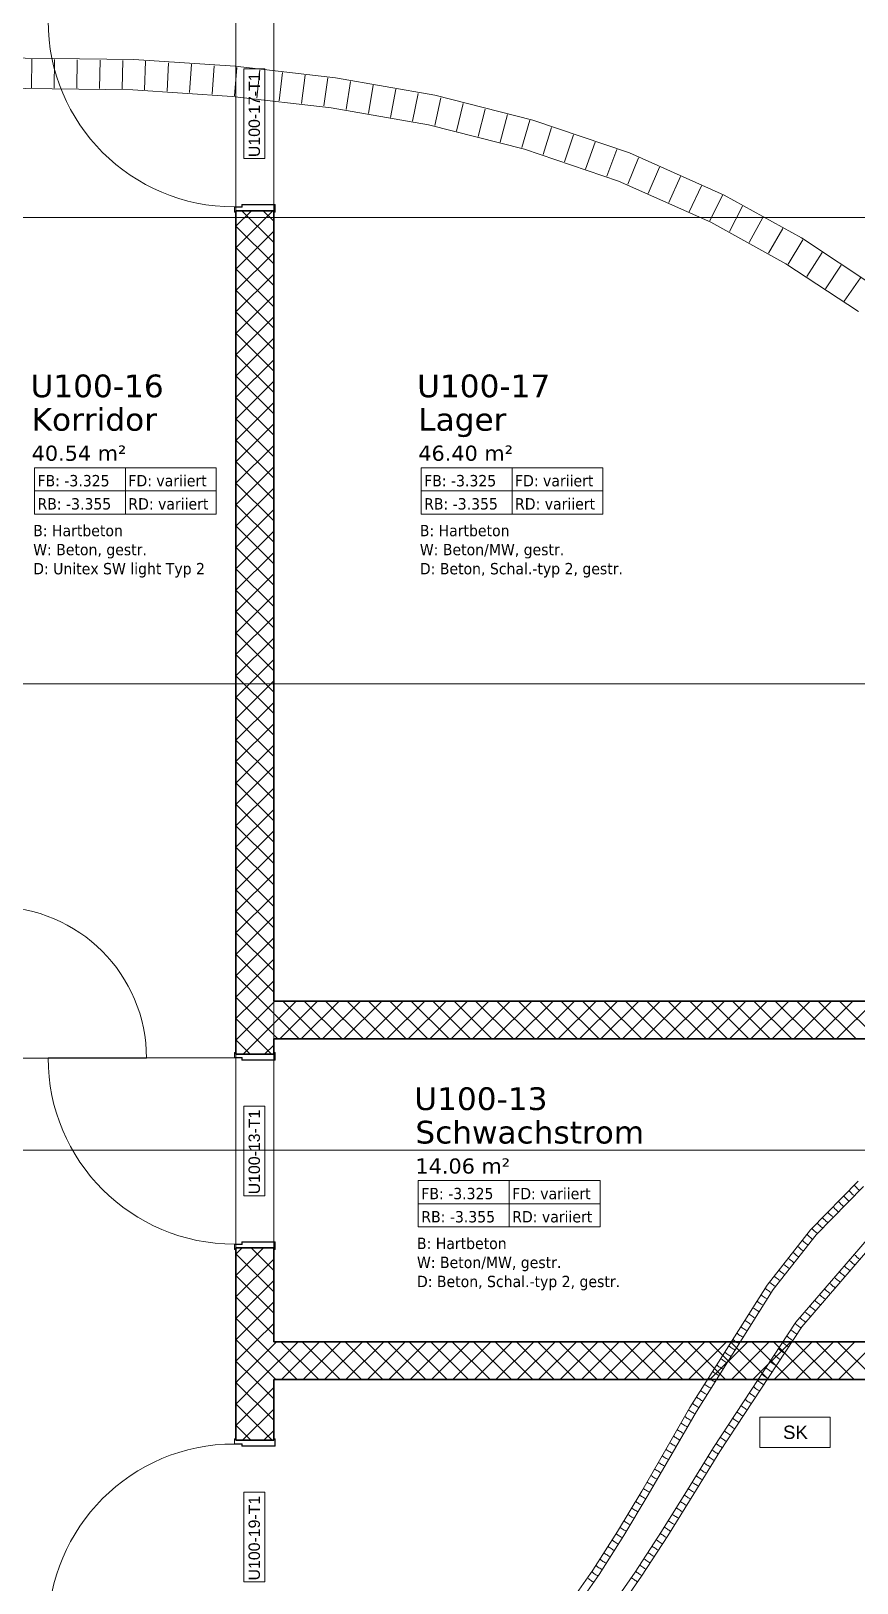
# Model space of a CAD drawing. Extents: x -1907 to 937, y -179 to 966.
# Drawn here: x 78.3 to 187.4, y 413.2 to 618.2 of the extents above; entities that cross this region are included whole.
import ezdxf
from ezdxf.lldxf.tags import DXFTag

# ---------------------------------------------------------------- set-up
doc = ezdxf.new("R2010")
doc.units = 0
doc.layers.get('0').update_dxf_attribs({"lineweight": 13})
for name, color, linetype, lineweight in [('A-AREA-____-IDEN', 7, 'Continuous', 5), ('A-DOOR-____-IDEN', 7, 'Continuous', 5), ('A-DOOR-FRAM-MCUT', 7, 'Continuous', 9), ('A-DOOR-OPNG-OTLN', 7, 'Continuous', 9), ('A-FLOR-____-OTLN', 7, 'Continuous', 9), ('A-WALL-____-MCUT', 7, 'Continuous', 35), ('A-WALL-____-PATT', 7, 'Continuous', 35), ('S-GRID-____-OTLN', 7, 'Continuous', 5)]:
    doc.layers.add(name, color=color, linetype=linetype, lineweight=lineweight)
doc.layers.add('EL01_WAN_Röhre Boden', color=7, linetype='Continuous', lineweight=13, true_color=0xff6666)
doc.layers.add('EL01_WAN_Schlaufkasten', color=1, linetype='Continuous', lineweight=13, true_color=0xff0000)
doc.styles.get("Standard").update_dxf_attribs({"font": 'arial.ttf'})
tags = doc.linetypes.add('_Rasterlinie_', pattern=[0.375, 0.2, -0.05, 0.075, -0.05]).pattern_tags.tags
tags[10:11] = [DXFTag(74, 4), DXFTag(75, 0), DXFTag(340, '0'), DXFTag(46, 1.0), DXFTag(50, 0.0), DXFTag(44, 0.0), DXFTag(45, 0.0)]
tags[8:9] = [DXFTag(74, 4), DXFTag(75, 0), DXFTag(340, '0'), DXFTag(46, 1.0), DXFTag(50, 0.0), DXFTag(44, 0.0), DXFTag(45, 0.0)]
tags[6:7] = [DXFTag(74, 4), DXFTag(75, 0), DXFTag(340, '0'), DXFTag(46, 1.0), DXFTag(50, 0.0), DXFTag(44, 0.0), DXFTag(45, 0.0)]
tags[4:5] = [DXFTag(74, 4), DXFTag(75, 0), DXFTag(340, '0'), DXFTag(46, 1.0), DXFTag(50, 0.0), DXFTag(44, 0.0), DXFTag(45, 0.0)]
tags = doc.linetypes.add('ACAD_ISO03W100', pattern=[30, 12, -18]).pattern_tags.tags
tags[6:7] = [DXFTag(74, 4), DXFTag(75, 0), DXFTag(340, '0'), DXFTag(46, 0.0), DXFTag(50, 0.0), DXFTag(44, 0.0), DXFTag(45, 0.0)]
tags[4:5] = [DXFTag(74, 4), DXFTag(75, 0), DXFTag(340, '0'), DXFTag(46, 0.0), DXFTag(50, 0.0), DXFTag(44, 0.0), DXFTag(45, 0.0)]

# ---------------------------------------------------------------- blocks, each defined once
blk = doc.blocks.new('Referenz-A0UJ2810XE', base_point=(-1920.13, -159.41))
at = {"layer": 'A-AREA-____-IDEN', "color": 0, "linetype": 'Continuous', "ltscale": 0.13}
for p, q in [((78.75, 560.5), (102.75, 560.5)), ((78.75, 554.37), (78.75, 560.5)), ((90.75, 560.5), (90.75, 554.37)), ((102.75, 560.5), (102.75, 554.37)), ((129.82, 560.5), (153.82, 560.5)), ((129.82, 554.37), (129.82, 560.5)), ((141.82, 560.5), (141.82, 554.37)), ((153.82, 560.5), (153.82, 554.37)), ((78.75, 557.44), (102.75, 557.44)), ((129.82, 557.44), (153.82, 557.44)), ((102.75, 554.37), (78.75, 554.37)), ((153.82, 554.37), (129.82, 554.37)), ((129.44, 466.34), (153.44, 466.34)), ((129.44, 460.22), (129.44, 466.34)), ((141.44, 466.34), (141.44, 460.22)), ((153.44, 466.34), (153.44, 460.22)), ((129.44, 463.28), (153.44, 463.28)), ((153.44, 460.22), (129.44, 460.22))]:
    blk.add_line(p, q, dxfattribs=at)
at = {"layer": 'A-DOOR-____-IDEN', "color": 0, "linetype": 'Continuous', "ltscale": 0.13}
for p, q in [((106.4, 601.33), (106.4, 613.17)), ((106.4, 613.17), (109.18, 613.17)), ((109.18, 613.17), (109.18, 601.33)), ((109.18, 601.33), (106.4, 601.33)), ((106.4, 464.33), (106.4, 476.17)), ((106.4, 476.17), (109.18, 476.17)), ((109.18, 476.17), (109.18, 464.33)), ((109.18, 464.33), (106.4, 464.33)), ((106.4, 413.33), (106.4, 425.17)), ((106.4, 425.17), (109.18, 425.17)), ((109.18, 425.17), (109.18, 413.33)), ((109.18, 413.33), (106.4, 413.33))]:
    blk.add_line(p, q, dxfattribs=at)
at = {"layer": 'A-DOOR-FRAM-MCUT', "color": 0, "linetype": 'Continuous', "ltscale": 0.13}
for p, q in [((105.14, 594.95), (105.14, 594.25)), ((106.14, 594.95), (105.14, 594.95)), ((105.18, 594.29), (105.18, 594.91)), ((105.18, 594.91), (106.18, 594.91)), ((110.54, 595.25), (106.14, 595.25)), ((106.14, 595.25), (106.14, 594.95)), ((106.18, 594.91), (106.18, 595.21)), ((106.18, 595.21), (110.5, 595.21)), ((110.5, 595.21), (110.5, 594.29)), ((110.54, 594.25), (110.54, 595.25)), ((105.14, 594.25), (105.34, 594.25)), ((105.34, 594.29), (105.18, 594.29)), ((105.34, 594.25), (105.34, 594.29)), ((110.5, 594.29), (110.34, 594.29)), ((110.34, 594.29), (110.34, 594.25)), ((110.34, 594.25), (110.54, 594.25)), ((105.14, 483.25), (105.14, 482.55)), ((105.34, 483.25), (105.14, 483.25)), ((105.14, 482.55), (106.14, 482.55)), ((105.18, 482.59), (105.18, 483.21)), ((105.18, 483.21), (105.34, 483.21)), ((106.18, 482.59), (105.18, 482.59)), ((105.34, 483.21), (105.34, 483.25)), ((106.14, 482.55), (106.14, 482.25)), ((106.14, 482.25), (110.54, 482.25)), ((106.18, 482.29), (106.18, 482.59)), ((110.5, 482.29), (106.18, 482.29)), ((110.54, 483.25), (110.34, 483.25)), ((110.34, 483.25), (110.34, 483.21)), ((110.34, 483.21), (110.5, 483.21)), ((110.5, 483.21), (110.5, 482.29)), ((110.54, 482.25), (110.54, 483.25)), ((105.14, 457.95), (105.14, 457.25)), ((106.14, 457.95), (105.14, 457.95)), ((105.14, 457.25), (105.34, 457.25)), ((105.18, 457.29), (105.18, 457.91)), ((105.18, 457.91), (106.18, 457.91)), ((105.34, 457.29), (105.18, 457.29)), ((105.34, 457.25), (105.34, 457.29)), ((110.54, 458.25), (106.14, 458.25)), ((106.14, 458.25), (106.14, 457.95)), ((106.18, 457.91), (106.18, 458.21)), ((106.18, 458.21), (110.5, 458.21)), ((110.5, 457.29), (110.34, 457.29)), ((110.34, 457.29), (110.34, 457.25)), ((110.34, 457.25), (110.54, 457.25)), ((110.5, 458.21), (110.5, 457.29)), ((110.54, 457.25), (110.54, 458.25)), ((105.14, 432.25), (105.34, 432.25)), ((105.14, 431.55), (105.14, 432.25)), ((106.14, 431.55), (105.14, 431.55)), ((105.18, 432.21), (105.18, 431.59)), ((105.34, 432.21), (105.18, 432.21)), ((105.18, 431.59), (106.18, 431.59)), ((105.34, 432.25), (105.34, 432.21)), ((106.14, 431.25), (106.14, 431.55)), ((110.54, 431.25), (106.14, 431.25)), ((106.18, 431.59), (106.18, 431.29)), ((106.18, 431.29), (110.5, 431.29)), ((110.34, 432.25), (110.54, 432.25)), ((110.34, 432.21), (110.34, 432.25)), ((110.5, 432.21), (110.34, 432.21)), ((110.5, 431.29), (110.5, 432.21)), ((110.54, 432.25), (110.54, 431.25))]:
    blk.add_line(p, q, dxfattribs=at)
at = {"layer": 'A-DOOR-OPNG-OTLN', "color": 0, "linetype": 'Continuous', "ltscale": 0.13}
for p, q in [((73.54, 482.5), (93.54, 482.5)), ((105.14, 482.55), (80.54, 482.55))]:
    blk.add_line(p, q, dxfattribs=at)
for centre, major_axis in [((105.14, 619.55), (-24.6, 0)), ((73.54, 482.5), (20, 0)), ((105.14, 482.55), (-24.6, 0)), ((105.14, 406.95), (0, 24.6))]:
    blk.add_ellipse(centre, major_axis=major_axis, ratio=1, start_param=0, end_param=1.570796, dxfattribs=at)
at = {"layer": 'A-FLOR-____-OTLN', "color": 0, "linetype": 'Continuous', "ltscale": 0.13}
for p, q in [((105.34, 594.95), (105.34, 619.55)), ((110.34, 619.25), (110.34, 595.25)), ((105.34, 594.45), (105.34, 594.91)), ((110.34, 595.21), (110.34, 594.45)), ((105.34, 482.59), (105.34, 483.05)), ((105.34, 457.95), (105.34, 482.55)), ((110.34, 483.05), (110.34, 482.29)), ((110.34, 482.25), (110.34, 458.25)), ((105.34, 457.45), (105.34, 457.91)), ((110.34, 458.21), (110.34, 457.45))]:
    blk.add_line(p, q, dxfattribs=at)
at = {"layer": 'A-WALL-____-MCUT', "color": 0, "linetype": 'Continuous', "ltscale": 0.35}
for p, q in [((110.34, 594.45), (105.34, 594.45)), ((105.34, 594.45), (105.34, 483.05)), ((110.34, 490.05), (110.34, 594.45)), ((250.94, 490.05), (110.34, 490.05)), ((110.34, 485.05), (250.94, 485.05)), ((110.34, 483.05), (110.34, 485.05)), ((105.34, 483.05), (110.34, 483.05)), ((110.34, 457.45), (105.34, 457.45)), ((105.34, 457.45), (105.34, 432.05)), ((110.34, 445.05), (110.34, 457.45)), ((250.94, 445.05), (110.34, 445.05)), ((110.34, 440.05), (250.94, 440.05)), ((110.34, 432.05), (110.34, 440.05)), ((105.34, 432.05), (110.34, 432.05))]:
    blk.add_line(p, q, dxfattribs=at)
at = {"layer": 'A-WALL-____-MCUT', "color": 0, "linetype": 'Continuous', "lineweight": 9, "ltscale": 0.13}
blk.add_line((110.34, 490.05), (110.34, 485.05), dxfattribs=at)
at = {"layer": 'A-WALL-____-PATT', "color": 0, "linetype": 'Continuous', "lineweight": 9, "ltscale": 0.13}
for p, q in [((105.34, 592.39), (107.4, 594.45)), ((105.34, 589.56), (110.23, 594.45)), ((110.34, 590.24), (106.13, 594.45)), ((110.34, 593.07), (108.96, 594.45)), ((110.34, 587.42), (105.34, 592.42)), ((105.34, 586.73), (110.34, 591.73)), ((110.34, 584.59), (105.34, 589.59)), ((105.34, 583.9), (110.34, 588.9)), ((110.34, 581.76), (105.34, 586.76)), ((105.34, 581.08), (110.34, 586.08)), ((110.34, 578.93), (105.34, 583.93)), ((105.34, 578.25), (110.34, 583.25)), ((110.34, 576.1), (105.34, 581.1)), ((105.34, 575.42), (110.34, 580.42)), ((110.34, 573.27), (105.34, 578.27)), ((105.34, 572.59), (110.34, 577.59)), ((110.34, 570.44), (105.34, 575.44)), ((105.34, 569.76), (110.34, 574.76)), ((110.34, 567.62), (105.34, 572.62)), ((105.34, 566.93), (110.34, 571.93)), ((110.34, 564.79), (105.34, 569.79)), ((105.34, 564.1), (110.34, 569.1)), ((110.34, 561.96), (105.34, 566.96)), ((105.34, 561.28), (110.34, 566.28)), ((110.34, 559.13), (105.34, 564.13)), ((105.34, 558.45), (110.34, 563.45)), ((110.34, 556.3), (105.34, 561.3)), ((105.34, 555.62), (110.34, 560.62)), ((110.34, 553.47), (105.34, 558.47)), ((105.34, 552.79), (110.34, 557.79)), ((110.34, 550.65), (105.34, 555.65)), ((105.34, 549.96), (110.34, 554.96)), ((110.34, 547.82), (105.34, 552.82)), ((105.34, 547.13), (110.34, 552.13)), ((110.34, 544.99), (105.34, 549.99)), ((105.34, 544.31), (110.34, 549.31)), ((110.34, 542.16), (105.34, 547.16)), ((105.34, 541.48), (110.34, 546.48)), ((110.34, 539.33), (105.34, 544.33)), ((105.34, 538.65), (110.34, 543.65)), ((110.34, 536.5), (105.34, 541.5)), ((105.34, 535.82), (110.34, 540.82)), ((110.34, 533.68), (105.34, 538.68)), ((105.34, 532.99), (110.34, 537.99)), ((110.34, 530.85), (105.34, 535.85)), ((105.34, 530.16), (110.34, 535.16)), ((110.34, 528.02), (105.34, 533.02)), ((105.34, 527.34), (110.34, 532.34)), ((110.34, 525.19), (105.34, 530.19)), ((105.34, 524.51), (110.34, 529.51)), ((110.34, 522.36), (105.34, 527.36)), ((105.34, 521.68), (110.34, 526.68)), ((110.34, 519.53), (105.34, 524.53)), ((105.34, 518.85), (110.34, 523.85)), ((110.34, 516.7), (105.34, 521.7)), ((105.34, 516.02), (110.34, 521.02)), ((110.34, 513.88), (105.34, 518.88)), ((105.34, 513.19), (110.34, 518.19)), ((110.34, 511.05), (105.34, 516.05)), ((105.34, 510.36), (110.34, 515.36)), ((110.34, 508.22), (105.34, 513.22)), ((105.34, 507.54), (110.34, 512.54)), ((110.34, 505.39), (105.34, 510.39)), ((105.34, 504.71), (110.34, 509.71)), ((110.34, 502.56), (105.34, 507.56)), ((105.34, 501.88), (110.34, 506.88)), ((110.34, 499.73), (105.34, 504.73)), ((105.34, 499.05), (110.34, 504.05)), ((110.34, 496.91), (105.34, 501.91)), ((105.34, 496.22), (110.34, 501.22)), ((110.34, 494.08), (105.34, 499.08)), ((105.34, 493.39), (110.34, 498.39)), ((110.34, 491.25), (105.34, 496.25)), ((105.34, 490.57), (110.34, 495.57)), ((108.71, 490.05), (105.34, 493.42)), ((107.65, 490.05), (110.34, 492.74)), ((105.88, 490.05), (105.34, 490.59)), ((105.34, 487.74), (107.65, 490.05)), ((105.34, 484.91), (110.34, 489.91)), ((110.34, 485.59), (105.88, 490.05)), ((110.34, 488.42), (108.71, 490.05)), ((110.34, 489.91), (110.48, 490.05)), ((110.34, 487.08), (113.31, 490.05)), ((111.14, 485.05), (116.14, 490.05)), ((116.54, 485.05), (111.54, 490.05)), ((113.97, 485.05), (118.97, 490.05)), ((119.37, 485.05), (114.37, 490.05)), ((116.79, 485.05), (121.79, 490.05)), ((122.19, 485.05), (117.19, 490.05)), ((119.62, 485.05), (124.62, 490.05)), ((125.02, 485.05), (120.02, 490.05)), ((122.45, 485.05), (127.45, 490.05)), ((127.85, 485.05), (122.85, 490.05)), ((125.28, 485.05), (130.28, 490.05)), ((130.68, 485.05), (125.68, 490.05)), ((128.11, 485.05), (133.11, 490.05)), ((133.51, 485.05), (128.51, 490.05)), ((130.94, 485.05), (135.94, 490.05)), ((136.34, 485.05), (131.34, 490.05)), ((133.76, 485.05), (138.76, 490.05)), ((139.16, 485.05), (134.16, 490.05)), ((136.59, 485.05), (141.59, 490.05)), ((141.99, 485.05), (136.99, 490.05)), ((139.42, 485.05), (144.42, 490.05)), ((144.82, 485.05), (139.82, 490.05)), ((142.25, 485.05), (147.25, 490.05)), ((147.65, 485.05), (142.65, 490.05)), ((145.08, 485.05), (150.08, 490.05)), ((150.48, 485.05), (145.48, 490.05)), ((147.91, 485.05), (152.91, 490.05)), ((153.31, 485.05), (148.31, 490.05)), ((150.73, 485.05), (155.73, 490.05)), ((156.14, 485.05), (151.14, 490.05)), ((153.56, 485.05), (158.56, 490.05)), ((158.96, 485.05), (153.96, 490.05)), ((156.39, 485.05), (161.39, 490.05)), ((161.79, 485.05), (156.79, 490.05)), ((159.22, 485.05), (164.22, 490.05)), ((164.62, 485.05), (159.62, 490.05)), ((162.05, 485.05), (167.05, 490.05)), ((167.45, 485.05), (162.45, 490.05)), ((164.88, 485.05), (169.88, 490.05)), ((170.28, 485.05), (165.28, 490.05)), ((167.71, 485.05), (172.71, 490.05)), ((173.11, 485.05), (168.11, 490.05)), ((170.53, 485.05), (175.53, 490.05)), ((175.93, 485.05), (170.93, 490.05)), ((173.36, 485.05), (178.36, 490.05)), ((178.76, 485.05), (173.76, 490.05)), ((176.19, 485.05), (181.19, 490.05)), ((181.59, 485.05), (176.59, 490.05)), ((179.02, 485.05), (184.02, 490.05)), ((184.42, 485.05), (179.42, 490.05)), ((181.85, 485.05), (186.85, 490.05)), ((187.25, 485.05), (182.25, 490.05)), ((184.68, 485.05), (189.68, 490.05)), ((190.08, 485.05), (185.08, 490.05)), ((113.71, 485.05), (110.34, 488.42)), ((110.05, 483.05), (105.34, 487.76)), ((106.31, 483.05), (110.34, 487.08)), ((107.22, 483.05), (105.34, 484.94)), ((109.14, 483.05), (110.34, 484.25)), ((110.88, 485.05), (110.34, 485.59)), ((105.34, 456.62), (106.16, 457.45)), ((105.34, 453.8), (108.99, 457.45)), ((110.34, 454.48), (107.37, 457.45)), ((110.34, 457.31), (110.2, 457.45)), ((110.34, 451.65), (105.34, 456.65)), ((105.34, 450.97), (110.34, 455.97)), ((110.34, 448.82), (105.34, 453.82)), ((105.34, 448.14), (110.34, 453.14)), ((110.34, 445.99), (105.34, 450.99)), ((105.34, 445.31), (110.34, 450.31)), ((108.45, 445.05), (105.34, 448.17)), ((107.91, 445.05), (110.34, 447.48)), ((105.63, 445.05), (105.34, 445.34)), ((105.34, 442.48), (107.91, 445.05)), ((110.63, 440.05), (105.63, 445.05)), ((105.73, 440.05), (110.73, 445.05)), ((113.45, 440.05), (108.45, 445.05)), ((108.56, 440.05), (113.56, 445.05)), ((116.28, 440.05), (111.28, 445.05)), ((111.39, 440.05), (116.39, 445.05)), ((119.11, 440.05), (114.11, 445.05)), ((114.22, 440.05), (119.22, 445.05)), ((121.94, 440.05), (116.94, 445.05)), ((117.05, 440.05), (122.05, 445.05)), ((124.77, 440.05), (119.77, 445.05)), ((119.88, 440.05), (124.88, 445.05)), ((127.6, 440.05), (122.6, 445.05)), ((122.71, 440.05), (127.71, 445.05)), ((130.42, 440.05), (125.42, 445.05)), ((125.53, 440.05), (130.53, 445.05)), ((133.25, 440.05), (128.25, 445.05)), ((128.36, 440.05), (133.36, 445.05)), ((136.08, 440.05), (131.08, 445.05)), ((131.19, 440.05), (136.19, 445.05)), ((138.91, 440.05), (133.91, 445.05)), ((134.02, 440.05), (139.02, 445.05)), ((141.74, 440.05), (136.74, 445.05)), ((136.85, 440.05), (141.85, 445.05)), ((144.57, 440.05), (139.57, 445.05)), ((139.68, 440.05), (144.68, 445.05)), ((147.4, 440.05), (142.4, 445.05)), ((142.5, 440.05), (147.5, 445.05)), ((150.22, 440.05), (145.22, 445.05)), ((145.33, 440.05), (150.33, 445.05)), ((153.05, 440.05), (148.05, 445.05)), ((148.16, 440.05), (153.16, 445.05)), ((155.88, 440.05), (150.88, 445.05)), ((150.99, 440.05), (155.99, 445.05)), ((158.71, 440.05), (153.71, 445.05)), ((153.82, 440.05), (158.82, 445.05)), ((161.54, 440.05), (156.54, 445.05)), ((156.65, 440.05), (161.65, 445.05)), ((164.37, 440.05), (159.37, 445.05)), ((159.47, 440.05), (164.47, 445.05)), ((167.19, 440.05), (162.19, 445.05)), ((162.3, 440.05), (167.3, 445.05)), ((170.02, 440.05), (165.02, 445.05)), ((165.13, 440.05), (170.13, 445.05)), ((172.85, 440.05), (167.85, 445.05)), ((167.96, 440.05), (172.96, 445.05)), ((175.68, 440.05), (170.68, 445.05)), ((170.79, 440.05), (175.79, 445.05)), ((178.51, 440.05), (173.51, 445.05)), ((173.62, 440.05), (178.62, 445.05)), ((181.34, 440.05), (176.34, 445.05)), ((176.45, 440.05), (181.45, 445.05)), ((184.16, 440.05), (179.16, 445.05)), ((179.27, 440.05), (184.27, 445.05)), ((186.99, 440.05), (181.99, 445.05)), ((182.1, 440.05), (187.1, 445.05)), ((189.82, 440.05), (184.82, 445.05)), ((184.93, 440.05), (189.93, 445.05)), ((107.8, 440.05), (105.34, 442.51)), ((105.34, 439.65), (105.73, 440.05)), ((105.34, 436.83), (108.56, 440.05)), ((110.34, 434.68), (105.34, 439.68)), ((105.34, 434), (110.34, 439)), ((110.34, 437.51), (107.8, 440.05)), ((110.14, 432.05), (105.34, 436.85)), ((106.22, 432.05), (110.34, 436.17)), ((107.31, 432.05), (105.34, 434.02)), ((109.05, 432.05), (110.34, 433.34))]:
    blk.add_line(p, q, dxfattribs=at)
at = {"layer": 'S-GRID-____-OTLN', "color": 0, "linetype": '_Rasterlinie_', "ltscale": 0.13}
for p, q in [((-928.26, 593.55), (316.93, 593.55)), ((-944.26, 531.95), (300.93, 531.95)), ((-944.26, 470.35), (300.93, 470.35))]:
    blk.add_line(p, q, dxfattribs=at)
at = {"layer": 'A-AREA-____-IDEN', "color": 0, "linetype": 'Continuous', "ltscale": 0.13, "attachment_point": 1}
for s, insert, char_height in [('{\\fVerdana;U100-16}', (78.22, 572.81), 3), ('{\\fVerdana;U100-17}', (129.28, 572.81), 3), ('{\\fVerdana;Korridor}', (78.36, 568.39), 3), ('{\\fVerdana;Lager}', (129.43, 568.39), 3), ('{\\fVerdana;40.54 m²}', (78.37, 563.42), 2), ('{\\fVerdana;46.40 m²}', (129.44, 563.42), 2), ('{\\W0.9;\\fVerdana;FB: -3.325}', (79.14, 559.54), 1.5), ('{\\W0.9;\\fVerdana;FD: variiert}', (91.14, 559.54), 1.5), ('{\\W0.9;\\fVerdana;FB: -3.325}', (130.21, 559.54), 1.5), ('{\\W0.9;\\fVerdana;FD: variiert}', (142.21, 559.54), 1.5), ('{\\W0.9;\\fVerdana;RB: -3.355}', (79.14, 556.48), 1.5), ('{\\W0.9;\\fVerdana;RD: variiert}', (91.14, 556.48), 1.5), ('{\\W0.9;\\fVerdana;RB: -3.355}', (130.21, 556.48), 1.5), ('{\\W0.9;\\fVerdana;RD: variiert}', (142.21, 556.48), 1.5), ('{\\W0.9;\\fVerdana;B: Hartbeton}', (78.57, 552.95), 1.5), ('{\\W0.9;\\fVerdana;B: Hartbeton}', (129.64, 552.95), 1.5), ('{\\W0.9;\\fVerdana;W: Beton, gestr.}', (78.57, 550.44), 1.5), ('{\\W0.9;\\fVerdana;W: Beton/MW, gestr.}', (129.64, 550.44), 1.5), ('{\\W0.9;\\fVerdana;D: Unitex SW light Typ 2}', (78.57, 547.92), 1.5), ('{\\W0.9;\\fVerdana;D: Beton, Schal.-typ 2, gestr.}', (129.64, 547.92), 1.5), ('{\\fVerdana;U100-13}', (128.91, 478.66), 3), ('{\\fVerdana;Schwachstrom}', (129.05, 474.24), 3), ('{\\fVerdana;14.06 m²}', (129.06, 469.27), 2), ('{\\W0.9;\\fVerdana;FB: -3.325}', (129.84, 465.38), 1.5), ('{\\W0.9;\\fVerdana;FD: variiert}', (141.84, 465.38), 1.5), ('{\\W0.9;\\fVerdana;RB: -3.355}', (129.84, 462.32), 1.5), ('{\\W0.9;\\fVerdana;RD: variiert}', (141.84, 462.32), 1.5), ('{\\W0.9;\\fVerdana;B: Hartbeton}', (129.26, 458.8), 1.5), ('{\\W0.9;\\fVerdana;W: Beton/MW, gestr.}', (129.26, 456.29), 1.5), ('{\\W0.9;\\fVerdana;D: Beton, Schal.-typ 2, gestr.}', (129.26, 453.77), 1.5)]:
    blk.add_mtext(s, dxfattribs=dict(at, insert=insert, char_height=char_height))
at = {"layer": 'A-DOOR-____-IDEN', "color": 0, "linetype": 'Continuous', "ltscale": 0.13, "char_height": 1.5, "attachment_point": 1, "rotation": 90}
for s, insert in [('{\\fArial;U100-17-T1}', (107.02, 601.53)), ('{\\fArial;U100-13-T1}', (107.02, 464.53)), ('{\\fArial;U100-19-T1}', (107.02, 413.53))]:
    blk.add_mtext(s, dxfattribs=dict(at, insert=insert))
blk = doc.blocks.new('Flexrohr-A0UJ2850XE', base_point=(11.69, 487.78))
at = {"color": 0, "linetype": 'ByBlock', "lineweight": -2, "ltscale": 0.13}
for p, q in [((91.85, 614.4), (65.04, 614.73)), ((78.39, 614.45), (78.34, 610.69)), ((81.39, 614.41), (81.33, 610.65)), ((84.4, 614.37), (84.32, 610.62)), ((87.41, 614.34), (87.32, 610.58)), ((90.41, 614.3), (90.31, 610.54)), ((105.23, 613.53), (91.85, 614.4)), ((93.42, 614.18), (93.29, 610.42)), ((96.44, 613.99), (96.25, 610.23)), ((99.46, 613.79), (99.22, 610.04)), ((102.48, 613.59), (102.19, 609.85)), ((105.49, 613.38), (105.15, 609.64)), ((118.49, 612.01), (105.23, 613.53)), ((108.5, 613.04), (108.11, 609.3)), ((111.5, 612.69), (111.07, 608.96)), ((114.5, 612.35), (114.02, 608.62)), ((117.51, 612), (116.98, 608.28)), ((131.62, 609.69), (118.49, 612.01)), ((120.49, 611.53), (119.91, 607.82)), ((123.48, 611.01), (122.84, 607.3)), ((91.73, 610.41), (65.06, 610.73)), ((104.87, 609.55), (91.73, 610.41)), ((117.91, 608.05), (104.87, 609.55)), ((126.46, 610.48), (125.77, 606.78)), ((129.44, 609.95), (128.69, 606.27)), ((132.41, 609.36), (131.6, 605.69)), ((144.58, 606.42), (131.62, 609.69)), ((130.78, 605.78), (117.91, 608.05)), ((135.35, 608.62), (134.48, 604.97)), ((138.29, 607.88), (137.36, 604.24)), ((141.23, 607.14), (140.23, 603.52)), ((143.45, 602.59), (130.78, 605.78)), ((144.17, 606.4), (143.11, 602.79)), ((157.35, 602.07), (144.58, 606.42)), ((147.05, 605.45), (145.93, 601.87)), ((149.93, 604.47), (148.73, 600.91)), ((152.8, 603.5), (151.54, 599.95)), ((155.89, 598.35), (143.45, 602.59)), ((155.68, 602.51), (154.34, 599)), ((158.51, 601.42), (157.1, 597.94)), ((169.85, 596.51), (157.35, 602.07)), ((161.28, 600.19), (159.81, 596.73)), ((164.05, 598.96), (162.52, 595.52)), ((168.08, 592.92), (155.89, 598.35)), ((166.83, 597.72), (165.23, 594.32)), ((180.03, 590.86), (169.85, 596.51)), ((169.6, 596.49), (167.94, 593.11)), ((172.27, 595.03), (170.53, 591.69)), ((177.96, 587.44), (168.08, 592.92)), ((174.93, 593.56), (173.12, 590.26)), ((177.59, 592.08), (175.71, 588.83)), ((180.24, 590.59), (178.28, 587.37)), ((189.89, 584.37), (180.03, 590.86)), ((182.77, 588.92), (180.76, 585.74)), ((187.56, 581.12), (177.96, 587.44)), ((185.31, 587.25), (183.23, 584.11)), ((187.84, 585.57), (185.7, 582.48))]:
    blk.add_line(p, q, dxfattribs=at)
blk = doc.blocks.new('Schlaufkasten Decke (multi)-A0UJ287SXE', base_point=(174.55, 431.1))
at = {"color": 0, "linetype": 'ByBlock', "lineweight": -2, "ltscale": 0.13}
for p, q in [((174.55, 435.1), (183.83, 435.1)), ((174.55, 431.1), (174.55, 435.1)), ((183.83, 435.1), (183.83, 431.1)), ((183.83, 431.1), (174.55, 431.1))]:
    blk.add_line(p, q, dxfattribs=at)
at = {"color": 0, "linetype": 'ByBlock', "lineweight": -2, "ltscale": 0.13, "insert": (177.61, 433.98), "char_height": 1.76, "attachment_point": 1}
blk.add_mtext('{\\fArial;SK}', dxfattribs=at)
blk = doc.blocks.new('Flexrohr-A0UJ288QXE', base_point=(118.9, 390.63))
at = {"color": 0, "linetype": 'ByBlock', "lineweight": -2, "ltscale": 0.13}
for p, q in [((181.22, 459.84), (187.53, 466.26)), ((181.97, 459.18), (188.22, 465.54)), ((175.5, 452.51), (181.22, 459.84)), ((176.32, 451.95), (181.97, 459.18)), ((165.32, 436.37), (175.5, 452.51)), ((166.17, 435.84), (176.32, 451.95)), ((162.12, 430.81), (165.32, 436.37)), ((162.98, 430.31), (166.17, 435.84)), ((158.94, 425.33), (162.12, 430.81)), ((159.8, 424.82), (162.98, 430.31)), ((155.75, 419.99), (158.94, 425.33)), ((156.6, 419.46), (159.8, 424.82)), ((152.49, 414.87), (155.75, 419.99)), ((153.32, 414.32), (156.6, 419.46)), ((149.12, 410.06), (152.49, 414.87)), ((149.92, 409.46), (153.32, 414.32))]:
    blk.add_line(p, q, dxfattribs=at)
for centre, major_axis, ratio in [((187.38, 465.4), (-0.35, 0.357), 0.067389), ((185.29, 463.26), (-0.36, 0.347), 0.068184), ((185.98, 463.98), (-0.356, 0.351), 0.067924), ((186.68, 464.69), (-0.353, 0.354), 0.067659), ((183.19, 461.13), (-0.369, 0.337), 0.068926), ((183.89, 461.84), (-0.366, 0.341), 0.068685), ((184.59, 462.55), (-0.363, 0.344), 0.068437), ((181.15, 458.94), (-0.379, 0.326), 0.069634), ((181.79, 459.71), (-0.375, 0.33), 0.069392), ((182.49, 460.42), (-0.372, 0.334), 0.069162), ((179.92, 457.37), (-0.388, 0.315), 0.070098), ((180.54, 458.15), (-0.384, 0.321), 0.069872), ((178.08, 455.01), (-0.4, 0.3), 0.070703), ((178.7, 455.8), (-0.396, 0.305), 0.070514), ((179.31, 456.58), (-0.392, 0.31), 0.070312), ((176.85, 453.44), (-0.408, 0.289), 0.071042), ((177.47, 454.22), (-0.404, 0.294), 0.070879), ((175.13, 450.99), (-0.415, 0.279), 0.071269), ((175.66, 451.84), (-0.414, 0.28), 0.071269), ((176.24, 452.65), (-0.412, 0.283), 0.071193), ((174.07, 449.31), (-0.416, 0.277), 0.071268), ((174.6, 450.15), (-0.416, 0.278), 0.071269), ((172.47, 446.77), (-0.418, 0.274), 0.071265), ((173.01, 447.62), (-0.417, 0.275), 0.071266), ((173.54, 448.46), (-0.417, 0.276), 0.071267), ((171.41, 445.09), (-0.419, 0.272), 0.07126), ((171.94, 445.93), (-0.419, 0.273), 0.071263), ((169.81, 442.56), (-0.421, 0.27), 0.071252), ((170.35, 443.4), (-0.42, 0.271), 0.071255), ((170.88, 444.24), (-0.42, 0.272), 0.071258), ((168.75, 440.87), (-0.422, 0.268), 0.071244), ((169.28, 441.71), (-0.422, 0.269), 0.071248), ((167.69, 439.18), (-0.423, 0.266), 0.071235), ((168.22, 440.02), (-0.423, 0.267), 0.071239), ((166.09, 436.65), (-0.425, 0.263), 0.071219), ((166.62, 437.49), (-0.425, 0.264), 0.071224), ((167.15, 438.34), (-0.424, 0.265), 0.07123), ((165.07, 434.93), (-0.427, 0.26), 0.070957), ((165.57, 435.8), (-0.426, 0.262), 0.071148), ((163.58, 432.34), (-0.431, 0.254), 0.070375), ((164.07, 433.21), (-0.429, 0.256), 0.07057), ((164.57, 434.07), (-0.428, 0.258), 0.070764), ((162.58, 430.61), (-0.433, 0.25), 0.069981), ((163.08, 431.48), (-0.432, 0.252), 0.070179), ((161.58, 428.89), (-0.432, 0.251), 0.069596), ((162.08, 429.75), (-0.433, 0.251), 0.069788), ((160.08, 426.3), (-0.431, 0.253), 0.06902), ((160.58, 427.16), (-0.432, 0.252), 0.069212), ((161.08, 428.02), (-0.432, 0.252), 0.069404), ((159.07, 424.58), (-0.43, 0.254), 0.068596), ((159.58, 425.43), (-0.431, 0.253), 0.068828), ((158.05, 422.86), (-0.429, 0.257), 0.068076), ((158.56, 423.72), (-0.43, 0.256), 0.068337), ((156.51, 420.29), (-0.426, 0.262), 0.067291), ((157.02, 421.15), (-0.427, 0.26), 0.067554), ((157.54, 422.01), (-0.428, 0.259), 0.067815), ((155.46, 418.6), (-0.423, 0.266), 0.06665), ((155.99, 419.44), (-0.425, 0.263), 0.066999), ((153.85, 416.08), (-0.419, 0.273), 0.065587), ((154.38, 416.92), (-0.42, 0.271), 0.065944), ((154.92, 417.76), (-0.422, 0.268), 0.066298), ((152.77, 414.4), (-0.415, 0.278), 0.064841), ((153.31, 415.24), (-0.417, 0.276), 0.065229), ((152.2, 413.58), (-0.413, 0.282), 0.064364)]:
    blk.add_ellipse(centre, major_axis=major_axis, ratio=ratio, start_param=0.348166, end_param=2.793427, dxfattribs=at)
blk = doc.blocks.new('Flexrohr-A0UJ28KWXE', base_point=(118.9, 385.63))
at = {"color": 0, "linetype": 'ByBlock', "lineweight": -2, "ltscale": 0.13}
for p, q in [((179.32, 447.63), (191.81, 462.18)), ((180.11, 447.03), (192.55, 461.51)), ((168.44, 431.09), (179.32, 447.63)), ((169.28, 430.54), (180.11, 447.03)), ((164.99, 425.49), (168.44, 431.09)), ((165.83, 424.96), (169.28, 430.54)), ((161.55, 419.98), (164.99, 425.49)), ((162.39, 419.44), (165.83, 424.96)), ((158.08, 414.64), (161.55, 419.98)), ((158.91, 414.09), (162.39, 419.44)), ((154.54, 409.55), (158.08, 414.64)), ((155.35, 408.96), (158.91, 414.09))]:
    blk.add_line(p, q, dxfattribs=at)
for centre, major_axis, ratio in [((186.75, 455.52), (-0.384, 0.321), 0.068031), ((187.4, 456.27), (-0.382, 0.322), 0.067946), ((184.8, 453.25), (-0.388, 0.315), 0.068278), ((185.45, 454), (-0.387, 0.317), 0.068197), ((186.1, 454.76), (-0.385, 0.319), 0.068115), ((182.85, 450.98), (-0.393, 0.309), 0.06851), ((183.5, 451.73), (-0.391, 0.311), 0.068434), ((184.15, 452.49), (-0.39, 0.313), 0.068357), ((180.9, 448.71), (-0.397, 0.304), 0.068729), ((181.55, 449.46), (-0.396, 0.306), 0.068657), ((182.2, 450.22), (-0.394, 0.308), 0.068585), ((179.61, 447.18), (-0.4, 0.3), 0.068859), ((180.25, 447.95), (-0.399, 0.302), 0.068798), ((177.97, 444.68), (-0.403, 0.296), 0.068934), ((178.52, 445.51), (-0.402, 0.297), 0.06891), ((179.07, 446.34), (-0.401, 0.299), 0.068885), ((176.88, 443.01), (-0.405, 0.293), 0.06898), ((177.42, 443.84), (-0.404, 0.294), 0.068958), ((175.23, 440.51), (-0.408, 0.289), 0.069043), ((175.78, 441.34), (-0.407, 0.29), 0.069023), ((176.33, 442.18), (-0.406, 0.292), 0.069002), ((174.14, 438.84), (-0.41, 0.286), 0.069081), ((174.68, 439.67), (-0.409, 0.287), 0.069062), ((173.04, 437.17), (-0.412, 0.283), 0.069114), ((173.59, 438.01), (-0.411, 0.284), 0.069098), ((171.4, 434.67), (-0.415, 0.278), 0.069159), ((171.95, 435.51), (-0.414, 0.28), 0.069145), ((172.49, 436.34), (-0.413, 0.281), 0.06913), ((170.3, 433), (-0.417, 0.276), 0.069184), ((170.85, 433.84), (-0.416, 0.277), 0.069172), ((168.67, 430.5), (-0.42, 0.271), 0.06914), ((169.21, 431.34), (-0.419, 0.273), 0.069206), ((169.76, 432.17), (-0.418, 0.274), 0.069196), ((167.62, 428.8), (-0.422, 0.269), 0.068747), ((168.14, 429.65), (-0.421, 0.27), 0.068944), ((166.05, 426.25), (-0.424, 0.265), 0.068155), ((166.57, 427.1), (-0.423, 0.266), 0.068353), ((167.1, 427.95), (-0.422, 0.268), 0.06855), ((164.99, 424.56), (-0.424, 0.264), 0.067761), ((165.52, 425.4), (-0.425, 0.264), 0.067956), ((163.94, 422.87), (-0.423, 0.266), 0.067371), ((164.47, 423.71), (-0.424, 0.265), 0.067566), ((162.35, 420.33), (-0.422, 0.268), 0.066786), ((162.88, 421.17), (-0.422, 0.267), 0.066982), ((163.41, 422.02), (-0.423, 0.267), 0.067177), ((161.27, 418.65), (-0.42, 0.271), 0.066308), ((161.82, 419.48), (-0.421, 0.269), 0.066572), ((159.64, 416.14), (-0.417, 0.275), 0.065508), ((160.19, 416.97), (-0.418, 0.274), 0.065776), ((160.73, 417.81), (-0.419, 0.272), 0.066042), ((158.56, 414.46), (-0.415, 0.279), 0.064971), ((159.1, 415.3), (-0.416, 0.277), 0.06524), ((157.99, 413.64), (-0.414, 0.281), 0.064624)]:
    blk.add_ellipse(centre, major_axis=major_axis, ratio=ratio, start_param=0.348166, end_param=2.793427, dxfattribs=at)

msp = doc.modelspace()

# ---------------------------------------------------------------- block references
at = {"color": 9, "lineweight": 25, "ltscale": 0.25, "true_color": 0xc0c0c0}
msp.add_blockref('Referenz-A0UJ2810XE', (-1920.13, -159.41), dxfattribs=at)
at = {"layer": 'EL01_WAN_Röhre Boden', "color": 6, "linetype": 'ACAD_ISO03W100', "ltscale": 1.3, "true_color": 0xff00ff}
for name, p in [('Flexrohr-A0UJ2850XE', (11.69, 487.78)), ('Flexrohr-A0UJ288QXE', (118.9, 390.63)), ('Flexrohr-A0UJ28KWXE', (118.9, 385.63))]:
    msp.add_blockref(name, p, dxfattribs=at)
at = {"layer": 'EL01_WAN_Schlaufkasten', "ltscale": 0.13}
msp.add_blockref('Schlaufkasten Decke (multi)-A0UJ287SXE', (174.55, 431.1), dxfattribs=at)

doc.saveas('drawing.dxf')
